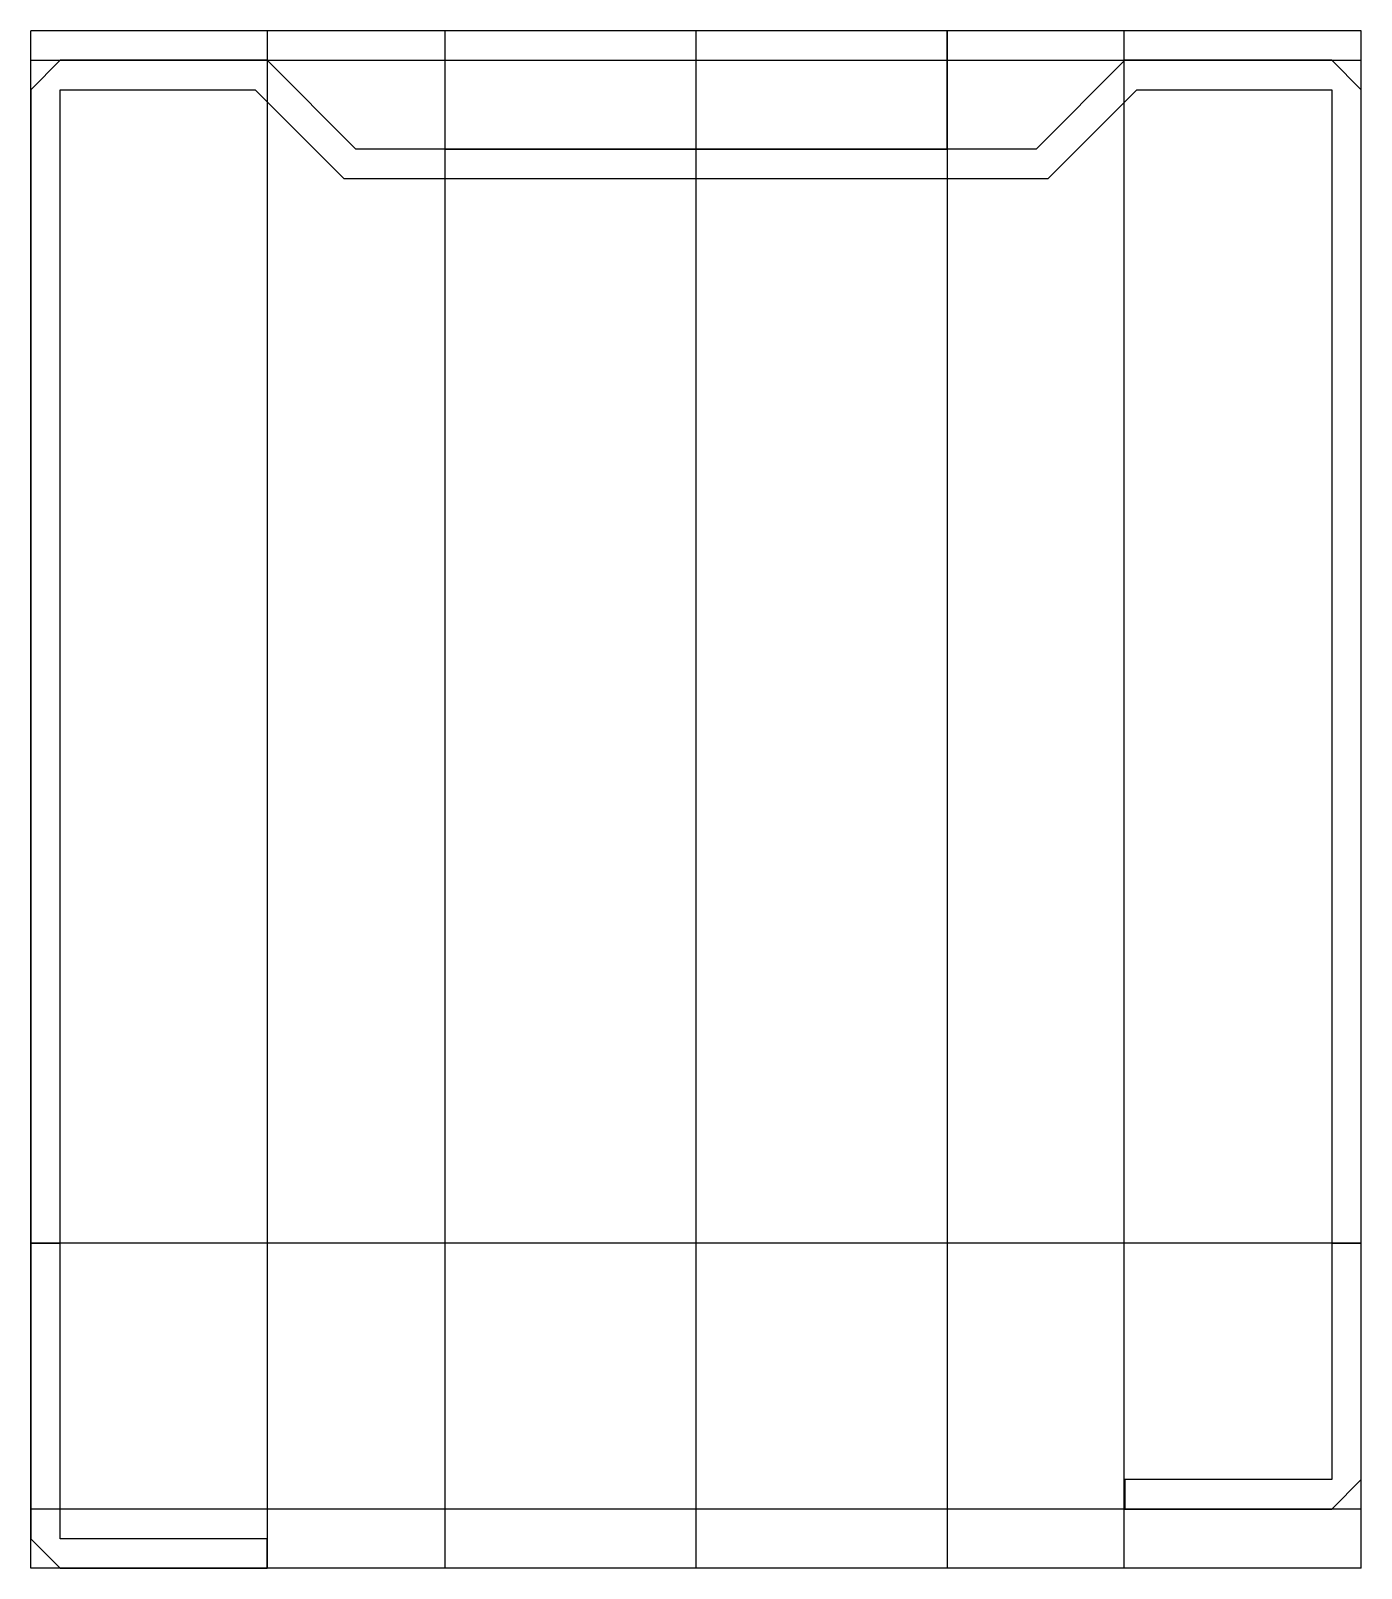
# Model space of a CAD drawing. Extents: x -22.5 to 22.5, y -51 to 1.
import ezdxf

# ---------------------------------------------------------------- set-up
doc = ezdxf.new("R2010")
doc.units = 0
doc.layers.get('0').update_dxf_attribs({"linetype": 'CONTINUOUS'})

msp = doc.modelspace()

# ---------------------------------------------------------------- linework, layer by layer
at = {"linetype": 'CONTINUOUS'}
for p, q in [((22.5, 1), (-22.5, 1)), ((-22.5, -51), (-22.5, 1)), ((-14.5, 1), (-14.5, -51)), ((-8.5, 1), (-8.5, -51)), ((-8.5, 1), (-8.5, -51)), ((8.5, 1), (-8.5, 1)), ((-8.5, 1), (-8.5, -3)), ((8.5, 1), (-8.5, 1)), ((-8.5, 1), (-8.5, -3)), ((0, -51), (0, 1)), ((8.5, 1), (8.5, -51)), ((8.5, 1), (8.5, -51)), ((8.5, -3), (8.5, 1)), ((8.5, -3), (8.5, 1)), ((14.48, -51), (14.48, 1)), ((22.5, -51), (22.5, 1)), ((-22.5, 0), (22.5, 0)), ((-21.5, 0), (-22.5, -1)), ((-21.5, 0), (-22.5, -1)), ((-14.5, 0), (-21.5, 0)), ((-14.5, 0), (-21.5, 0)), ((-11.5, -3), (-14.5, 0)), ((-11.5, -3), (-14.5, 0)), ((14.5, 0), (11.5, -3)), ((14.5, 0), (11.5, -3)), ((21.5, 0), (14.5, 0)), ((21.5, 0), (14.5, 0)), ((22.5, -1), (21.5, 0)), ((22.5, -1), (21.5, 0)), ((-22.5, -1), (-22.5, -40)), ((-22.5, -1), (-22.5, -50)), ((-21.5, -40), (-21.5, -1)), ((-21.5, -1), (-14.91, -1)), ((-21.5, -50), (-21.5, -1)), ((-21.5, -1), (-14.91, -1)), ((-14.91, -1), (-11.91, -4)), ((-14.91, -1), (-11.91, -4)), ((11.91, -4), (14.91, -1)), ((11.91, -4), (14.91, -1)), ((14.91, -1), (21.5, -1)), ((14.91, -1), (21.5, -1)), ((21.5, -1), (21.5, -40)), ((21.5, -1), (21.5, -48)), ((22.5, -40), (22.5, -1)), ((22.5, -48), (22.5, -1)), ((11.5, -3), (-11.5, -3)), ((11.5, -3), (-11.5, -3)), ((-8.5, -3), (8.5, -3)), ((-8.5, -3), (8.5, -3)), ((-11.91, -4), (11.91, -4)), ((-11.91, -4), (11.91, -4)), ((22.5, -40), (-22.5, -40)), ((-22.5, -40), (-21.5, -40)), ((21.5, -40), (22.5, -40)), ((21.5, -48), (14.5, -48)), ((14.5, -48), (14.5, -49)), ((21.5, -49), (22.5, -48)), ((22.5, -49), (-22.5, -49)), ((14.5, -49), (21.5, -49)), ((-22.5, -50), (-21.5, -51)), ((-14.5, -50), (-21.5, -50)), ((-14.5, -51), (-14.5, -50)), ((22.5, -51), (-22.5, -51)), ((-21.5, -51), (-14.5, -51))]:
    msp.add_line(p, q, dxfattribs=at)

doc.saveas('drawing.dxf')
